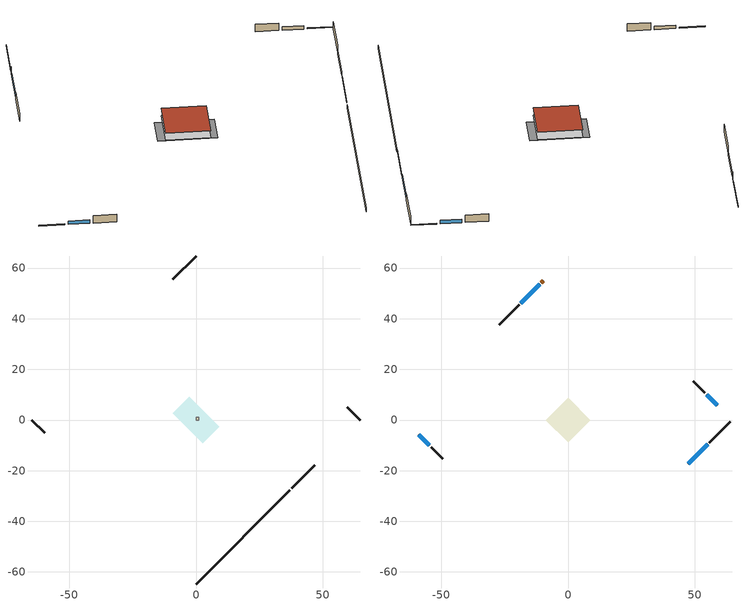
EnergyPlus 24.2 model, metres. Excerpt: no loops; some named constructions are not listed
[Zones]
central ac and furnace airloop ret air zone
 floor adiabatic (AdiabaticConst): 0,0 0,1 1,1 1,0 z0
 wall adiabatic (AdiabaticConst): 0,1 0,0 1,0 1,1 0,1 z0:1
 ceiling adiabatic (AdiabaticConst): 1,0 1,1 0,1 0,0 z1
crawlspace - vented
 floor foundation (Slab1 construction): -9.27,2.65 -2.65,9.27 9.27,-2.65 2.65,-9.27 z-0.91
 wall outside (RimJoist1 construction): 37.73,-27.02 46.91,-17.84 z0.3:0.61
 wall outside (RimJoist2 construction): -64.75,0 -59.64,-5.11 z0.3:0.61
 wall outside (RimJoist3 construction): 0,64.75 -9.18,55.57 z0.3:0.61
 wall outside (RimJoist4 construction): 64.75,0 59.64,5.11 z0.3:0.61
 wall foundation (FoundationWall1 construction): 0,-64.75 37.07,-27.68 z-0.91:0.3
conditioned space
 floor to crawlspace - vented (Floor1 construction): -8.88,0 0,8.88 8.88,0 0,-8.88 z0.3
 wall outside (AdiabaticWallConstruction 1): -9.84,54.91 -10.49,54.26 z0.3:2.34
 wall outside (AdiabaticWallConstruction): 47.57,-17.18 55.09,-9.65 / -11.14,53.61 -18.67,46.08 z0.3:1.46; -58.98,-5.76 -54.69,-10.06 / 58.98,5.76 54.69,10.06 z0.3:1.43
 wall outside (Wall1 construction): 55.75,-9 64.09,-0.66 z0.3:2.74
 wall outside (Wall2 construction): -54.03,-10.71 -49.4,-15.35 z0.3:2.74
 wall outside (Wall3 construction): -19.32,45.42 -27.13,37.62 z0.3:2.74
 wall outside (Wall4 construction): 54.03,10.71 49.4,15.35 z0.3:2.74
 window (WindowConstruction): 47.57,-17.18 55.09,-9.65 z0.3:1.46
 window (WindowConstruction 1): -58.98,-5.76 -54.69,-10.06 z0.3:1.43
 window (WindowConstruction 2): -11.14,53.61 -18.67,46.08 z0.3:1.46
 window (WindowConstruction 3): 58.98,5.76 54.69,10.06 z0.3:1.43
 door (Door): -9.84,54.91 -10.48,54.26 z0.3:2.34
 roof outside (Roof1 construction): 0,8.88 -8.88,0 0,-8.88 8.88,0 z2.74
[Material] Roughness=Rough; Thermal Absorptance=0.9
Name | Thickness {m} | Conductivity {W/m-K} | Density {kg/m3} | Specific Heat {J/kg-K} | Solar Absorptance | Visible Absorptance
floor covering | 0.0127 | 0.0433444 | 54.468 | 1339.84 | 0.6 | 0.6
floor stud and cavity | 0.1397 | 0.923637 | 92.3553 | 1139.71 | 0.7 | 0.7
osb sheathing 0.75 in. | 0.01905 | 0.115458 | 512.64 | 1214.23 | 0.7 | 0.7
[Construction]
Floor1 construction Reversed: floor covering, osb sheathing 0.75 in., floor stud and cavity
[EnergyManagementSystem:Program]
water_heater_hpwh_EC_adj: If WarmupFlag == 0; Set dhw_e_cons = water_heater_tank_energy + water_heater_tank_on_cycle_parasitic + water_heater_tank_off_cycle_parasitic + water_heater_coil_energy + water_heater_fan_energy; Set water_heater_hpwh_ec_adj_act = 0.0 * dhw_e_cons / 1; EndIf
water_heater_InletAir: Set water_heater_Tamb_act = water_heater_amb_temp; Set water_heater_RHamb_act = 0; Set water_heater_RHamb_act = water_heater_RHamb_act + (water_heater_amb_rh / 100) / 1; Set water_heater_sens_act = (0 - water_heater_sens_cool - (water_heater_tl + water_heater_fan_pwr)) / 1; Set water_heater_lat_act = (0 - water_heater_lat_cool) / 1
[EnergyManagementSystem:Subroutine]
central_ac_and_furnace_airloop_0_duct_subroutine: Set AH_MFR = central_ac_and_furnace_airloop_AH_MFR / 1; If AH_MFR > 0; Set AH_Tout = central_ac_and_furnace_airloop_AH_Tout; Set AH_Wout = central_ac_and_furnace_airloop_AH_Wout; Set RA_T = central_ac_and_furnace_airloop_RA_T; Set RA_W = central_ac_and_furnace_airloop_Ra_W; Set Fan_RTF = central_ac_and_furnace_airloop_Fan_RTF; Set DZ_T = central_ac_and_furnace_airloop_0_DZ_T; Set DZ_W = central_ac_and_furnace_airloop_0_DZ_W; Set AH_VFR = central_ac_and_furnace_airloop_AH_VFR / 1; Set h_SA = (@HFnTdbW AH_Tout AH_Wout); Set h_RA = (@HFnTdbW RA_T RA_W); Set h_fg = (@HfgAirFnWTdb AH_Wout AH_Tout); Set h_DZ = (@HFnTdbW DZ_T DZ_W); Set air_cp = 1006.0; Set f_sup = 0.067; Set f_ret = 0.033; Set sup_lk_mfr = f_sup * AH_MFR; Set ret_lk_mfr = f_ret * AH_MFR; Set SupTotLkToCond = sup_lk_mfr*(h_RA - h_SA); Set SupLatLkToCond = sup_lk_mfr*h_fg*(RA_W-AH_Wout); Set SupSensLkToCond = SupTotLkToCond-SupLatLkToCond; Set supply_ua = 142.257; Set eTm = 0-((Fan_RTF/(AH_MFR*air_cp))*supply_ua); Set t_sup = DZ_T+((AH_Tout-DZ_T)*(@Exp eTm)); Set SupCondToCond = AH_MFR*air_cp*(t_sup-AH_Tout); Set SupCondToDZ = 0-SupCondToCond; Set return_ua = 26.344; Set eTm = 0-((Fan_RTF/(AH_MFR*air_cp))*return_ua); Set t_ret = DZ_T+((RA_T-DZ_T)*(@Exp eTm)); Set RetCondToRP = AH_MFR*air_cp*(t_ret-RA_T); Set RetCondToDZ = 0-RetCondToRP; Set RetLatLkToRP = 0; Set RetSensLkToRP = ret_lk_mfr*air_cp*(DZ_T-RA_T); Set SupTotLkToDZ = sup_lk_mfr*(h_SA-h_DZ); Set SupLatLkToDZ = sup_lk_mfr*h_fg*(AH_Wout-DZ_W); Set SupSensLkToDZ = SupTotLkToDZ-SupLatLkToDZ; Set FracOutsideToCond = 1.0; Set FracOutsideToDZ = 0.0; Set FracCondToOutside = 0.0; Set FracDZToOutside = 1.0; Set FracDZToCond = 0.0; Set FracCondToDZ = 0.0; Set lk_imbal_vfr = @ABS(f_sup - f_ret) * AH_VFR; Set ImbalLkCondToDZ = lk_imbal_vfr * FracCondToDZ; Set ImbalLkDZToCond = lk_imbal_vfr * FracDZToCond; Set ImbalLkOutsideToCond = lk_imbal_vfr * FracOutsideToCond; Set ImbalLkOutsideToDZ = lk_imbal_vfr * FracOutsideToDZ; Set ImbalLkCondToOutside = lk_imbal_vfr * FracCondToOutside; Set ImbalLkDZToOutside = lk_imbal_vfr * FracDZToOutside; Else; Set SupLatLkToCond = 0; Set SupSensLkToCond = 0; Set SupCondToCond = 0; Set RetCondToRP = 0; Set RetLatLkToRP = 0; Set RetSensLkToRP = 0; Set RetCondToDZ = 0; Set SupCondToDZ = 0; Set SupLatLkToDZ = 0; Set SupSensLkToDZ = 0; Set ImbalLkCondToDZ = 0; Set ImbalLkDZToCond = 0; Set ImbalLkOutsideToCond = 0; Set ImbalLkOutsideToDZ = 0; Set ImbalLkCondToOutside = 0; Set ImbalLkDZToOutside = 0; EndIf; Set central_ac_and_furnace_airloop_0_SupLatLkToCond = SupLatLkToCond; Set central_ac_and_furnace_airloop_0_SupSensLkToCond = SupSensLkToCond; Set central_ac_and_furnace_airloop_0_SupCondToLv = SupCondToCond; Set central_ac_and_furnace_airloop_0_RetCondToRP = RetCondToRP; Set central_ac_and_furnace_airloop_0_RetLatLkToRP = RetLatLkToRP; Set central_ac_and_furnace_airloop_0_RetSensLkToRP = RetSensLkToRP; Set central_ac_and_furnace_airloop_0_RetCondToDZ = RetCondToDZ; Set central_ac_and_furnace_airloop_0_SupCondToDZ = SupCondToDZ; Set central_ac_and_furnace_airloop_0_SupLatLkToDZ = SupLatLkToDZ; Set central_ac_and_furnace_airloop_0_SupSensLkToDZ = SupSensLkToDZ; Set central_ac_and_furnace_airloop_0_ZoneMixCondToDZ = ImbalLkCondToDZ; Set central_ac_and_furnace_airloop_0_ZoneMixDZToCond = ImbalLkDZToCond; Set central_ac_and_furnace_airloop_0_DuctImbalLkSupFanEquivCond = ImbalLkCondToOutside; Set central_ac_and_furnace_airloop_0_DuctImbalLkExhFanEquivCond = ImbalLkOutsideToCond; Set central_ac_and_furnace_airloop_0_DuctImbalLkSupFanEquivDZ = ImbalLkDZToOutside; Set central_ac_and_furnace_airloop_0_DuctImbalLkExhFanEquivDZ = ImbalLkOutsideToDZ
[EnergyManagementSystem:ProgramCallingManager]
central_ac_and_furnace_airloop_0_duct_program_calling_manager: EndOfSystemTimestepAfterHVACReporting; central_ac_and_furnace_airloop_0_duct_program
central_ac_and_furnace_supply_fan_disaggregate_program_calling_manager: EndOfSystemTimestepBeforeHVACReporting; central_ac_and_furnace_supply_fan_disaggregate_program
central_ac_and_furnace_supply_fan_disaggregate_program_calling_manager 1: EndOfSystemTimestepBeforeHVACReporting; central_ac_and_furnace_supply_fan_disaggregate_program_1
component_loads_program_calling_manager: EndOfZoneTimestepAfterZoneReporting; component_loads_program
crawlspace_vented_1_duct_leakage_imbalance_infil_program_calling_manager: BeginZoneTimestepAfterInitHeatBalance; crawlspace_vented_1_duct_leakage_imbalance_infil_program
fridge_schedule_program_calling_manager: BeginZoneTimestepAfterInitHeatBalance; fridge_schedule_program
infil_program_calling_manager: BeginZoneTimestepAfterInitHeatBalance; infil_program
natural_vent_program_calling_manager: BeginZoneTimestepAfterInitHeatBalance; natural_vent_program
total_airflows_program_calling_manager: EndOfZoneTimestepAfterZoneReporting; total_airflows_program
total_loads_program_calling_manager: EndOfZoneTimestepAfterZoneReporting; total_loads_program
unmet_hours_program_calling_manager: EndOfZoneTimestepBeforeZoneReporting; unmet_hours_program
water_heater_hpwh_EC_adj_ProgramManager: EndOfSystemTimestepBeforeHVACReporting; water_heater_hpwh_EC_adj
water_heater_ProgramManager: InsideHVACSystemIterationLoop; water_heater_Control; water_heater_InletAir
[EnergyManagementSystem:OutputVariable]
Name | EMS Variable | Type of Data in Variable | Update Frequency | EMS Program or Subroutine | Units
central ac and furnace supply fan disaggregate clg | central_ac_and_furnace_supply_fan_clg | Summed | SystemTimestep | central_ac_and_furnace_supply_fan_disaggregate_program | J
central ac and furnace supply fan disaggregate htg primary | central_ac_and_furnace_supply_fan_primary_htg | Summed | SystemTimestep | central_ac_and_furnace_supply_fan_disaggregate_program_1 | J
loads_htg_tot_peakload_outvar; loads_htg_tot_annual_outvar; loads_htg_tot_timeseries_outvar | loads_htg_tot | Summed | ZoneTimestep | total_loads_program | J
loads_clg_tot_peakload_outvar; loads_clg_tot_annual_outvar; loads_clg_tot_timeseries_outvar | loads_clg_tot | Summed | ZoneTimestep | total_loads_program | J
htg_unmet_hours_annual_outvar; htg_unmet_hours_timeseries_outvar | htg_unmet_hours | Summed | ZoneTimestep | unmet_hours_program | hr
clg_unmet_hours_annual_outvar; clg_unmet_hours_timeseries_outvar | clg_unmet_hours | Summed | ZoneTimestep | unmet_hours_program | hr
loads_htg_roofs_annual_outvar; loads_htg_roofs_timeseries_outvar | loads_htg_roofs | Summed | ZoneTimestep | component_loads_program | J
loads_htg_ceilings_annual_outvar; loads_htg_ceilings_timeseries_outvar | loads_htg_ceilings | Summed | ZoneTimestep | component_loads_program | J
loads_htg_walls_annual_outvar; loads_htg_walls_timeseries_outvar | loads_htg_walls | Summed | ZoneTimestep | component_loads_program | J
loads_htg_rim_joists_annual_outvar; loads_htg_rim_joists_timeseries_outvar | loads_htg_rim_joists | Summed | ZoneTimestep | component_loads_program | J
loads_htg_foundation_walls_annual_outvar; loads_htg_foundation_walls_timeseries_outvar | loads_htg_foundation_walls | Summed | ZoneTimestep | component_loads_program | J
loads_htg_doors_annual_outvar; loads_htg_doors_timeseries_outvar | loads_htg_doors | Summed | ZoneTimestep | component_loads_program | J
loads_htg_windows_conduction_annual_outvar; loads_htg_windows_conduction_timeseries_outvar | loads_htg_windows_conduction | Summed | ZoneTimestep | component_loads_program | J
loads_htg_windows_solar_annual_outvar; loads_htg_windows_solar_timeseries_outvar | loads_htg_windows_solar | Summed | ZoneTimestep | component_loads_program | J
loads_htg_skylights_conduction_annual_outvar; loads_htg_skylights_conduction_timeseries_outvar | loads_htg_skylights_conduction | Summed | ZoneTimestep | component_loads_program | J
loads_htg_skylights_solar_annual_outvar; loads_htg_skylights_solar_timeseries_outvar | loads_htg_skylights_solar | Summed | ZoneTimestep | component_loads_program | J
loads_htg_floors_annual_outvar; loads_htg_floors_timeseries_outvar | loads_htg_floors | Summed | ZoneTimestep | component_loads_program | J
loads_htg_slabs_annual_outvar; loads_htg_slabs_timeseries_outvar | loads_htg_slabs | Summed | ZoneTimestep | component_loads_program | J
loads_htg_internal_mass_annual_outvar; loads_htg_internal_mass_timeseries_outvar | loads_htg_internal_mass | Summed | ZoneTimestep | component_loads_program | J
loads_htg_infil_annual_outvar; loads_htg_infil_timeseries_outvar | loads_htg_infil | Summed | ZoneTimestep | component_loads_program | J
loads_htg_natvent_annual_outvar; loads_htg_natvent_timeseries_outvar | loads_htg_natvent | Summed | ZoneTimestep | component_loads_program | J
loads_htg_mechvent_annual_outvar; loads_htg_mechvent_timeseries_outvar | loads_htg_mechvent | Summed | ZoneTimestep | component_loads_program | J
loads_htg_whf_annual_outvar; loads_htg_whf_timeseries_outvar | loads_htg_whf | Summed | ZoneTimestep | component_loads_program | J
loads_htg_ducts_annual_outvar; loads_htg_ducts_timeseries_outvar | loads_htg_ducts | Summed | ZoneTimestep | component_loads_program | J
loads_htg_intgains_annual_outvar; loads_htg_intgains_timeseries_outvar | loads_htg_intgains | Summed | ZoneTimestep | component_loads_program | J
loads_htg_lighting_annual_outvar; loads_htg_lighting_timeseries_outvar | loads_htg_lighting | Summed | ZoneTimestep | component_loads_program | J
loads_clg_roofs_annual_outvar; loads_clg_roofs_timeseries_outvar | loads_clg_roofs | Summed | ZoneTimestep | component_loads_program | J
loads_clg_ceilings_annual_outvar; loads_clg_ceilings_timeseries_outvar | loads_clg_ceilings | Summed | ZoneTimestep | component_loads_program | J
loads_clg_walls_annual_outvar; loads_clg_walls_timeseries_outvar | loads_clg_walls | Summed | ZoneTimestep | component_loads_program | J
loads_clg_rim_joists_annual_outvar; loads_clg_rim_joists_timeseries_outvar | loads_clg_rim_joists | Summed | ZoneTimestep | component_loads_program | J
loads_clg_foundation_walls_annual_outvar; loads_clg_foundation_walls_timeseries_outvar | loads_clg_foundation_walls | Summed | ZoneTimestep | component_loads_program | J
loads_clg_doors_annual_outvar; loads_clg_doors_timeseries_outvar | loads_clg_doors | Summed | ZoneTimestep | component_loads_program | J
loads_clg_windows_conduction_annual_outvar; loads_clg_windows_conduction_timeseries_outvar | loads_clg_windows_conduction | Summed | ZoneTimestep | component_loads_program | J
loads_clg_windows_solar_annual_outvar; loads_clg_windows_solar_timeseries_outvar | loads_clg_windows_solar | Summed | ZoneTimestep | component_loads_program | J
loads_clg_skylights_conduction_annual_outvar; loads_clg_skylights_conduction_timeseries_outvar | loads_clg_skylights_conduction | Summed | ZoneTimestep | component_loads_program | J
loads_clg_skylights_solar_annual_outvar; loads_clg_skylights_solar_timeseries_outvar | loads_clg_skylights_solar | Summed | ZoneTimestep | component_loads_program | J
loads_clg_floors_annual_outvar; loads_clg_floors_timeseries_outvar | loads_clg_floors | Summed | ZoneTimestep | component_loads_program | J
loads_clg_slabs_annual_outvar; loads_clg_slabs_timeseries_outvar | loads_clg_slabs | Summed | ZoneTimestep | component_loads_program | J
loads_clg_internal_mass_annual_outvar; loads_clg_internal_mass_timeseries_outvar | loads_clg_internal_mass | Summed | ZoneTimestep | component_loads_program | J
loads_clg_infil_annual_outvar; loads_clg_infil_timeseries_outvar | loads_clg_infil | Summed | ZoneTimestep | component_loads_program | J
loads_clg_natvent_annual_outvar; loads_clg_natvent_timeseries_outvar | loads_clg_natvent | Summed | ZoneTimestep | component_loads_program | J
loads_clg_mechvent_annual_outvar; loads_clg_mechvent_timeseries_outvar | loads_clg_mechvent | Summed | ZoneTimestep | component_loads_program | J
loads_clg_whf_annual_outvar; loads_clg_whf_timeseries_outvar | loads_clg_whf | Summed | ZoneTimestep | component_loads_program | J
loads_clg_ducts_annual_outvar; loads_clg_ducts_timeseries_outvar | loads_clg_ducts | Summed | ZoneTimestep | component_loads_program | J
loads_clg_intgains_annual_outvar; loads_clg_intgains_timeseries_outvar | loads_clg_intgains | Summed | ZoneTimestep | component_loads_program | J
loads_clg_lighting_annual_outvar; loads_clg_lighting_timeseries_outvar | loads_clg_lighting | Summed | ZoneTimestep | component_loads_program | J
total_infil_flow_rate_timeseries_outvar | total_infil_flow_rate | Averaged | ZoneTimestep | total_airflows_program | m^3/s
total_mechvent_flow_rate_timeseries_outvar | total_mechvent_flow_rate | Averaged | ZoneTimestep | total_airflows_program | m^3/s
total_natvent_flow_rate_timeseries_outvar | total_natvent_flow_rate | Averaged | ZoneTimestep | total_airflows_program | m^3/s
total_whf_flow_rate_timeseries_outvar | total_whf_flow_rate | Averaged | ZoneTimestep | total_airflows_program | m^3/s
[Schedule:Day:Interval]
cooling season schedule day; cooling season schedule day 2; cooling season schedule default day; exterior lighting schedule default day; natural vent schedule default day: No, 24:00, 0
cooling season schedule day 1; natural vent schedule day: No, 24:00, 1
exterior lighting schedule day: No, 01:00, 0.566667, 03:00, 0.524167, 05:00, 0.495833, 06:00, 0.5525, 07:00, 0.623333, 08:00, 0.580833, 09:00, 0.439167, 10:00, 0.354167, 12:00, 0.34, 13:00, 0.354167, 14:00, 0.396667, 15:00, 0.425, 16:00, 0.495833, 17:00, 0.623333, 18:00, 0.793333, 19:00, 0.906667, 20:00, 0.963333, 21:00, 0.991667, 22:00, 0.920833, 23:00, 0.793333, 24:00, 0.665833
exterior lighting schedule day 1: No, 01:00, 0.528571, 03:00, 0.488929, 05:00, 0.4625, 06:00, 0.515357, 07:00, 0.581429, 08:00, 0.541786, 09:00, 0.409643, 10:00, 0.330357, 12:00, 0.317143, 13:00, 0.330357, 14:00, 0.37, 15:00, 0.396429, 16:00, 0.4625, 17:00, 0.581429, 18:00, 0.74, 19:00, 0.845714, 20:00, 0.898571, 21:00, 0.925, 22:00, 0.858929, 23:00, 0.74, 24:00, 0.621071
exterior lighting schedule day 10: No, 01:00, 0.552381, 03:00, 0.510952, 05:00, 0.483333, 06:00, 0.538571, 07:00, 0.607619, 08:00, 0.56619, 09:00, 0.428095, 10:00, 0.345238, 12:00, 0.331429, 13:00, 0.345238, 14:00, 0.386667, 15:00, 0.414286, 16:00, 0.483333, 17:00, 0.607619, 18:00, 0.773333, 19:00, 0.88381, 20:00, 0.939048, 21:00, 0.966667, 22:00, 0.897619, 23:00, 0.773333, 24:00, 0.649048
exterior lighting schedule day 11: No, 01:00, 0.571429, 03:00, 0.528571, 05:00, 0.5, 06:00, 0.557143, 07:00, 0.628571, 08:00, 0.585714, 09:00, 0.442857, 10:00, 0.357143, 12:00, 0.342857, 13:00, 0.357143, 14:00, 0.4, 15:00, 0.428571, 16:00, 0.5, 17:00, 0.628571, 18:00, 0.8, 19:00, 0.914286, 20:00, 0.971429, 21:00, 1, 22:00, 0.928571, 23:00, 0.8, 24:00, 0.671429
exterior lighting schedule day 2: No, 01:00, 0.485714, 03:00, 0.449286, 05:00, 0.425, 06:00, 0.473571, 07:00, 0.534286, 08:00, 0.497857, 09:00, 0.376429, 10:00, 0.303571, 12:00, 0.291429, 13:00, 0.303571, 14:00, 0.34, 15:00, 0.364286, 16:00, 0.425, 17:00, 0.534286, 18:00, 0.68, 19:00, 0.777143, 20:00, 0.825714, 21:00, 0.85, 22:00, 0.789286, 23:00, 0.68, 24:00, 0.570714
exterior lighting schedule day 3: No, 01:00, 0.442857, 03:00, 0.409643, 05:00, 0.3875, 06:00, 0.431786, 07:00, 0.487143, 08:00, 0.453929, 09:00, 0.343214, 10:00, 0.276786, 12:00, 0.265714, 13:00, 0.276786, 14:00, 0.31, 15:00, 0.332143, 16:00, 0.3875, 17:00, 0.487143, 18:00, 0.62, 19:00, 0.708571, 20:00, 0.752857, 21:00, 0.775, 22:00, 0.719643, 23:00, 0.62, 24:00, 0.520357
exterior lighting schedule day 4: No, 01:00, 0.4, 03:00, 0.37, 05:00, 0.35, 06:00, 0.39, 07:00, 0.44, 08:00, 0.41, 09:00, 0.31, 10:00, 0.25, 12:00, 0.24, 13:00, 0.25, 14:00, 0.28, 15:00, 0.3, 16:00, 0.35, 17:00, 0.44, 18:00, 0.56, 19:00, 0.64, 20:00, 0.68, 21:00, 0.7, 22:00, 0.65, 23:00, 0.56, 24:00, 0.47
exterior lighting schedule day 5: No, 01:00, 0.380952, 03:00, 0.352381, 05:00, 0.333333, 06:00, 0.371429, 07:00, 0.419048, 08:00, 0.390476, 09:00, 0.295238, 10:00, 0.238095, 12:00, 0.228571, 13:00, 0.238095, 14:00, 0.266667, 15:00, 0.285714, 16:00, 0.333333, 17:00, 0.419048, 18:00, 0.533333, 19:00, 0.609524, 20:00, 0.647619, 21:00, 0.666667, 22:00, 0.619048, 23:00, 0.533333, 24:00, 0.447619
exterior lighting schedule day 6: No, 01:00, 0.390476, 03:00, 0.36119, 05:00, 0.341667, 06:00, 0.380714, 07:00, 0.429524, 08:00, 0.400238, 09:00, 0.302619, 10:00, 0.244048, 12:00, 0.234286, 13:00, 0.244048, 14:00, 0.273333, 15:00, 0.292857, 16:00, 0.341667, 17:00, 0.429524, 18:00, 0.546667, 19:00, 0.624762, 20:00, 0.66381, 21:00, 0.683333, 22:00, 0.634524, 23:00, 0.546667, 24:00, 0.45881
exterior lighting schedule day 7: No, 01:00, 0.419048, 03:00, 0.387619, 05:00, 0.366667, 06:00, 0.408571, 07:00, 0.460952, 08:00, 0.429524, 09:00, 0.324762, 10:00, 0.261905, 12:00, 0.251429, 13:00, 0.261905, 14:00, 0.293333, 15:00, 0.314286, 16:00, 0.366667, 17:00, 0.460952, 18:00, 0.586667, 19:00, 0.670476, 20:00, 0.712381, 21:00, 0.733333, 22:00, 0.680952, 23:00, 0.586667, 24:00, 0.492381
exterior lighting schedule day 8: No, 01:00, 0.466667, 03:00, 0.431667, 05:00, 0.408333, 06:00, 0.455, 07:00, 0.513333, 08:00, 0.478333, 09:00, 0.361667, 10:00, 0.291667, 12:00, 0.28, 13:00, 0.291667, 14:00, 0.326667, 15:00, 0.35, 16:00, 0.408333, 17:00, 0.513333, 18:00, 0.653333, 19:00, 0.746667, 20:00, 0.793333, 21:00, 0.816667, 22:00, 0.758333, 23:00, 0.653333, 24:00, 0.548333
exterior lighting schedule day 9: No, 01:00, 0.509524, 03:00, 0.47131, 05:00, 0.445833, 06:00, 0.496786, 07:00, 0.560476, 08:00, 0.522262, 09:00, 0.394881, 10:00, 0.318452, 12:00, 0.305714, 13:00, 0.318452, 14:00, 0.356667, 15:00, 0.382143, 16:00, 0.445833, 17:00, 0.560476, 18:00, 0.713333, 19:00, 0.815238, 20:00, 0.86619, 21:00, 0.891667, 22:00, 0.827976, 23:00, 0.713333, 24:00, 0.59869
[Schedule:Week:Daily]
cooling season schedule Week Rule - Jan1-May26: cooling season schedule day, cooling season schedule day, cooling season schedule day, cooling season schedule day, cooling season schedule day, cooling season schedule day, cooling season schedule day, cooling season schedule default day, cooling season schedule default day, cooling season schedule default day, cooling season schedule default day, cooling season schedule default day
cooling season schedule Week Rule - May27-Jun2: cooling season schedule day, cooling season schedule day, cooling season schedule day, cooling season schedule day, cooling season schedule day, cooling season schedule day 1, cooling season schedule day 1, cooling season schedule default day, cooling season schedule default day, cooling season schedule default day, cooling season schedule default day, cooling season schedule default day
cooling season schedule Week Rule - Jun3-Sep29: cooling season schedule day 1, cooling season schedule day 1, cooling season schedule day 1, cooling season schedule day 1, cooling season schedule day 1, cooling season schedule day 1, cooling season schedule day 1, cooling season schedule default day, cooling season schedule default day, cooling season schedule default day, cooling season schedule default day, cooling season schedule default day
cooling season schedule Week Rule - Sep30-Oct6: cooling season schedule day 1, cooling season schedule day 2, cooling season schedule day 2, cooling season schedule day 2, cooling season schedule day 2, cooling season schedule day 2, cooling season schedule day 2, cooling season schedule default day, cooling season schedule default day, cooling season schedule default day, cooling season schedule default day, cooling season schedule default day
cooling season schedule Week Rule - Oct7-Dec31: cooling season schedule day 2, cooling season schedule day 2, cooling season schedule day 2, cooling season schedule day 2, cooling season schedule day 2, cooling season schedule day 2, cooling season schedule day 2, cooling season schedule default day, cooling season schedule default day, cooling season schedule default day, cooling season schedule default day, cooling season schedule default day
natural vent schedule Week Rule - Jan1-Jan6: natural vent schedule day, natural vent schedule day, natural vent schedule default day, natural vent schedule day, natural vent schedule default day, natural vent schedule day, natural vent schedule default day, natural vent schedule default day, natural vent schedule default day, natural vent schedule default day, natural vent schedule default day, natural vent schedule default day
natural vent schedule Week Rule - Jan7-Dec31: natural vent schedule default day, natural vent schedule day, natural vent schedule default day, natural vent schedule day, natural vent schedule default day, natural vent schedule day, natural vent schedule default day, natural vent schedule default day, natural vent schedule default day, natural vent schedule default day, natural vent schedule default day, natural vent schedule default day
[Schedule:Year]
cooling season schedule: cooling season schedule Week Rule - Jan1-May26, 1, 1, 5, 26, cooling season schedule Week Rule - May27-Jun2, 5, 27, 6, 2, cooling season schedule Week Rule - Jun3-Sep29, 6, 3, 9, 29, cooling season schedule Week Rule - Sep30-Oct6, 9, 30, 10, 6, cooling season schedule Week Rule - Oct7-Dec31, 10, 7, 12, 31
natural vent schedule: natural vent schedule Week Rule - Jan1-Jan6, 1, 1, 1, 6, natural vent schedule Week Rule - Jan7-Dec31, 1, 7, 12, 31
